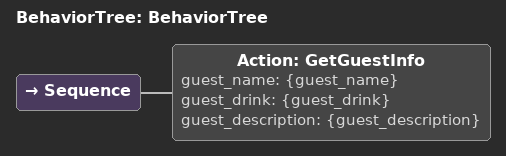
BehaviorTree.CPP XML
<?xml version="1.0"?>
<root main_tree_to_execute="BehaviorTree">
    <BehaviorTree ID="BehaviorTree">
        <Sequence>
            <Action ID="GetGuestInfo" guest_name="{guest_name}" guest_drink="{guest_drink}" guest_description="{guest_description}"/>
        </Sequence>
    </BehaviorTree>
</root>
